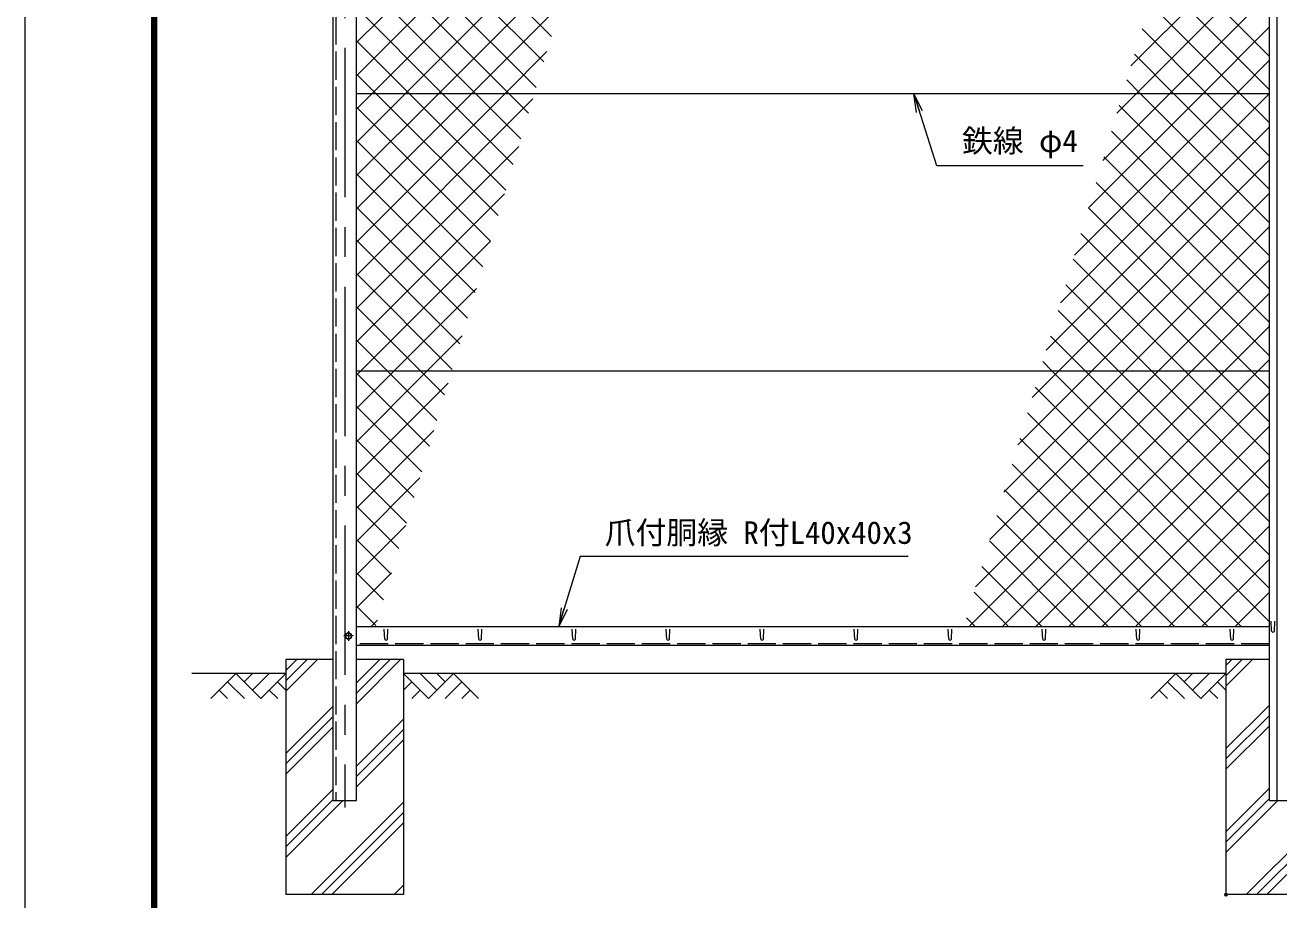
# Model space of a CAD drawing. Units: millimetres, scale not verified. Extents: x -4200 to 4200, y -2970 to 2970.
# Drawn here: x -4200 to -1532, y -623 to 1237 of the extents above; entities that cross this region are included whole.
import ezdxf
from ezdxf.enums import TextEntityAlignment as Align

# ---------------------------------------------------------------- set-up
doc = ezdxf.new("R2010")
doc.units = ezdxf.units.MM
doc.header["$LTSCALE"] = 10
doc.header["$PDMODE"] = 32
doc.header["$PDSIZE"] = 5
doc.linetypes.add('DASHED', pattern=[7.5, 6, -1.5])
doc.linetypes.add('USER1', pattern=[50.8, 31.75, -6.35, 6.35, -6.35])
for name, color, linetype, lineweight in [('0-0_D-STR1', 1, 'Continuous', 18), ('0-1_D-BMK', 2, 'USER1', 13), ('0-3_D-STR3', 3, 'Continuous', 13), ('0-4_D-BGD', 7, 'Continuous', 18), ('0-5_D-STR4', 7, 'Continuous', 18), ('0-6_D-DCR-HCH', 7, 'Continuous', 13), ('0-7_0', 7, 'Continuous', 18), ('0-A_D-STR2', 7, 'Continuous', 13), ('0-B_D-STR-TXT', 7, 'Continuous', 13), ('0-C_D-TTL', 7, 'Continuous', 18)]:
    doc.layers.add(name, color=color, linetype=linetype, lineweight=lineweight)
doc.layers.add('0-8_Defpoints', color=7, linetype='Continuous')
doc.styles.add('ＭＳ ゴシック', font='')
doc.styles.get('ＭＳ ゴシック').set_extended_font_data('MS Gothic')

# ---------------------------------------------------------------- blocks, each defined once
blk = doc.blocks.new('_Open')
at = {"layer": '0-7_0'}
blk.add_line((-10, 1.667), (0, 0), dxfattribs=at)
blk.add_lwpolyline([(-10, -1.667), (0, 0), (-10, 0)], dxfattribs=at)

msp = doc.modelspace()

# ---------------------------------------------------------------- linework, layer by layer
at = {"layer": '0-0_D-STR1'}
for p, q in [((-3544.9, 2156), (-3544.9, -411.84)), ((-3494.9, -411.84), (-3494.9, 2156)), ((-1552.4, -411.84), (-1552.4, 2156)), ((-1535.9, -411.84), (-1535.9, 2156)), ((-3494.9, -41.84), (-1552.4, -41.84)), ((-3434.9, -68.71), (-3435.65, -47.21)), ((-3428.9, -68.71), (-3428.15, -47.21)), ((-3234.9, -68.71), (-3235.65, -47.21)), ((-3228.9, -68.71), (-3228.15, -47.21)), ((-3034.9, -68.71), (-3035.65, -47.21)), ((-3028.9, -68.71), (-3028.15, -47.21)), ((-2834.9, -68.71), (-2835.65, -47.21)), ((-2828.9, -68.71), (-2828.15, -47.21)), ((-2634.9, -68.71), (-2635.65, -47.21)), ((-2628.9, -68.71), (-2628.15, -47.21)), ((-2434.9, -68.71), (-2435.65, -47.21)), ((-2428.9, -68.71), (-2428.15, -47.21)), ((-2234.9, -68.71), (-2235.65, -47.21)), ((-2228.9, -68.71), (-2228.15, -47.21)), ((-2034.9, -68.71), (-2035.65, -47.21)), ((-2028.9, -68.71), (-2028.15, -47.21)), ((-1834.9, -68.71), (-1835.65, -47.21)), ((-1828.9, -68.71), (-1828.15, -47.21)), ((-1634.9, -68.71), (-1635.65, -47.21)), ((-1628.9, -68.71), (-1628.15, -47.21)), ((-1547.9, -51.5), (-1548.65, -30)), ((-1541.9, -51.5), (-1541.15, -30)), ((-1552.4, -81.84), (-3494.9, -81.84)), ((-3544.9, -411.84), (-3494.9, -411.84)), ((-1552.4, -411.84), (-1487.4, -411.84))]:
    msp.add_line(p, q, dxfattribs=at)
at = {"layer": '0-0_D-STR1', "linetype": 'DASHED'}
for p, q in [((-3538.9, 2156), (-3538.9, -411.84)), ((-1552.4, -78.84), (-3494.9, -78.84))]:
    msp.add_line(p, q, dxfattribs=at)
at = {"layer": '0-0_D-STR1'}
for centre in [(-1544.9, -50.25), (-3431.9, -67.46), (-3231.9, -67.46), (-3031.9, -67.46), (-2831.9, -67.46), (-2631.9, -67.46), (-2431.9, -67.46), (-2231.9, -67.46), (-2031.9, -67.46), (-1831.9, -67.46), (-1631.9, -67.46)]:
    msp.add_arc(centre, 3.25, 202.61986, 337.38014, dxfattribs=at)
at = {"layer": '0-1_D-BMK'}
for p, q in [((-3519.9, 2204.78), (-3519.9, -426.84)), ((-3511.9, -51.84), (-3511.9, -71.84)), ((-3501.9, -61.84), (-3521.9, -61.84))]:
    msp.add_line(p, q, dxfattribs=at)
at = {"layer": '0-3_D-STR3'}
for p, q in [((-1552.4, 1091.41), (-3494.9, 1091.41)), ((-1552.4, 501.41), (-3494.9, 501.41))]:
    msp.add_line(p, q, dxfattribs=at)
msp.add_lwpolyline([(-3505.4, -58.09), (-3511.9, -54.33), (-3518.4, -58.09), (-3518.4, -65.59), (-3511.9, -69.34), (-3505.4, -65.59)], close=True, dxfattribs=at)
msp.add_circle((-3511.9, -61.84), 6.25, dxfattribs=at)
at = {"layer": '0-4_D-BGD'}
for p, q in [((-3644.9, -141.84), (-3844.9, -141.84)), ((-1644.9, -141.84), (-3394.9, -141.84))]:
    msp.add_line(p, q, dxfattribs=at)
at = {"layer": '0-5_D-STR4'}
for p, q in [((-3644.9, -111.84), (-3644.9, -611.84)), ((-3544.9, -111.84), (-3644.9, -111.84)), ((-3394.9, -111.84), (-3494.9, -111.84)), ((-3394.9, -111.84), (-3394.9, -611.84)), ((-1644.9, -111.84), (-1644.9, -611.84)), ((-1552.4, -111.84), (-1644.9, -111.84)), ((-3394.9, -611.84), (-3644.9, -611.84)), ((-1394.9, -611.84), (-1644.9, -611.84))]:
    msp.add_line(p, q, dxfattribs=at)
at = {"layer": '0-6_D-DCR-HCH'}
for p, q in [((-3644.9, -179.08), (-3577.66, -111.84)), ((-3644.9, -156.98), (-3599.75, -111.84)), ((-3644.9, -134.89), (-3621.85, -111.84)), ((-3494.9, -205.86), (-3400.88, -111.84)), ((-3494.9, -183.76), (-3422.98, -111.84)), ((-3494.9, -161.66), (-3445.07, -111.84)), ((-1644.9, -168.62), (-1588.11, -111.84)), ((-1644.9, -146.53), (-1610.21, -111.84)), ((-1644.9, -124.43), (-1632.31, -111.84)), ((-3751.32, -141.84), (-3804.53, -195.05)), ((-3769.06, -159.58), (-3733.42, -195.05)), ((-3751.32, -141.84), (-3698.11, -195.05)), ((-3733.58, -159.58), (-3715.85, -141.84)), ((-3715.85, -177.31), (-3680.37, -141.84)), ((-3698.11, -195.05), (-3644.9, -141.84)), ((-3662.63, -159.58), (-3644.9, -177.23)), ((-3341.69, -195.05), (-3394.9, -141.84)), ((-3377.16, -159.58), (-3394.9, -177.23)), ((-3323.95, -177.31), (-3359.42, -141.84)), ((-3288.47, -141.84), (-3341.69, -195.05)), ((-3306.12, -159.67), (-3323.95, -141.84)), ((-3270.74, -159.58), (-3306.37, -195.05)), ((-3288.47, -141.84), (-3235.26, -195.05)), ((-1751.32, -141.84), (-1804.53, -195.05)), ((-1769.06, -159.58), (-1733.42, -195.05)), ((-1751.32, -141.84), (-1698.11, -195.05)), ((-1733.58, -159.58), (-1715.85, -141.84)), ((-1715.85, -177.31), (-1680.37, -141.84)), ((-1698.11, -195.05), (-1644.9, -141.84)), ((-1662.63, -159.58), (-1644.9, -177.23)), ((-3786.8, -177.31), (-3768.98, -195.05)), ((-3680.37, -177.31), (-3662.55, -195.05)), ((-3359.42, -177.31), (-3377.24, -195.05)), ((-3253, -177.31), (-3270.82, -195.05)), ((-1786.8, -177.31), (-1768.98, -195.05)), ((-1680.37, -177.31), (-1662.55, -195.05)), ((-3644.9, -311.66), (-3544.9, -211.66)), ((-1644.9, -301.21), (-1552.4, -208.71)), ((-3644.9, -333.76), (-3544.9, -233.76)), ((-3494.9, -338.44), (-3394.9, -238.44)), ((-1644.9, -323.3), (-1552.4, -230.8)), ((-3644.9, -355.86), (-3544.9, -255.86)), ((-3494.9, -360.54), (-3394.9, -260.54)), ((-1644.9, -345.4), (-1552.4, -252.9)), ((-3494.9, -382.63), (-3394.9, -282.63)), ((-3644.9, -488.44), (-3544.9, -388.44)), ((-1644.9, -477.98), (-1552.4, -385.48)), ((-3644.9, -510.54), (-3544.9, -410.54)), ((-3644.9, -532.63), (-3524.1, -411.84)), ((-3591.52, -611.84), (-3394.9, -415.22)), ((-1644.9, -500.08), (-1552.4, -407.58)), ((-1644.9, -522.18), (-1534.56, -411.84)), ((-1601.98, -611.84), (-1394.9, -404.76)), ((-3569.42, -611.84), (-3394.9, -437.31)), ((-1579.88, -611.84), (-1394.9, -426.86)), ((-1557.78, -611.84), (-1394.9, -448.95)), ((-3547.33, -611.84), (-3394.9, -459.41)), ((-3414.74, -611.84), (-3394.9, -591.99))]:
    msp.add_line(p, q, dxfattribs=at)
at = {"layer": '0-8_Defpoints'}
msp.add_point((-1644.9, -611.84), dxfattribs=at)
at = {"layer": '0-A_D-STR2'}
for p, q in [((-3494.9, 1199.93), (-3026.66, 1668.16)), ((-3080.01, 1213.31), (-3494.9, 1628.2)), ((-3461.99, 1091.41), (-2969.52, 1583.88)), ((-3096.25, 1158.84), (-3494.9, 1557.49)), ((-3112.49, 1104.37), (-3494.9, 1486.78)), ((-3391.28, 1091.41), (-2999.56, 1483.13)), ((-1847.1, 1150.67), (-1552.4, 1445.37)), ((-3170.24, 1091.41), (-3494.9, 1416.07)), ((-1552.4, 1170.62), (-1774.83, 1393.05)), ((-3320.57, 1091.41), (-3029.6, 1382.38)), ((-1835.65, 1091.41), (-1552.4, 1374.66)), ((-3240.95, 1091.41), (-3494.9, 1345.36)), ((-1552.4, 1099.91), (-1791.07, 1338.58)), ((-3249.86, 1091.41), (-3059.63, 1281.63)), ((-1614.61, 1091.41), (-1807.31, 1284.11)), ((-1764.93, 1091.41), (-1552.4, 1303.95)), ((-3311.66, 1091.41), (-3494.9, 1274.64)), ((-1685.32, 1091.41), (-1823.55, 1229.64)), ((-1694.22, 1091.41), (-1552.4, 1233.24)), ((-3382.37, 1091.41), (-3494.9, 1203.93)), ((-3179.15, 1091.41), (-3089.67, 1180.89)), ((-1756.03, 1091.41), (-1839.79, 1175.17)), ((-1623.51, 1091.41), (-1552.4, 1162.53)), ((-3453.09, 1091.41), (-3494.9, 1133.22)), ((-1826.74, 1091.41), (-1856.03, 1120.7)), ((-3494.9, 1058.5), (-3461.99, 1091.41)), ((-3494.9, 987.79), (-3391.28, 1091.41)), ((-3494.9, 917.08), (-3320.57, 1091.41)), ((-3494.9, 846.37), (-3249.86, 1091.41)), ((-3494.9, 775.66), (-3179.15, 1091.41)), ((-3494.9, 704.95), (-3119.71, 1080.14)), ((-3193.69, 832.01), (-3453.09, 1091.41)), ((-3177.45, 886.49), (-3382.37, 1091.41)), ((-3161.21, 940.96), (-3311.66, 1091.41)), ((-3144.97, 995.43), (-3240.95, 1091.41)), ((-3128.73, 1049.9), (-3170.24, 1091.41)), ((-1997.29, 646.93), (-1552.8, 1091.41)), ((-1967.25, 747.68), (-1623.51, 1091.41)), ((-1937.21, 848.42), (-1694.22, 1091.41)), ((-1907.17, 949.17), (-1764.93, 1091.41)), ((-1877.13, 1049.92), (-1835.65, 1091.41)), ((-1552.4, 817.07), (-1826.74, 1091.41)), ((-1552.4, 887.78), (-1756.03, 1091.41)), ((-1552.4, 958.49), (-1685.32, 1091.41)), ((-1552.4, 1029.2), (-1614.61, 1091.41)), ((-1552.8, 1091.41), (-1552.4, 1091.82)), ((-3209.93, 777.54), (-3494.9, 1062.51)), ((-1552.4, 746.36), (-1872.27, 1066.23)), ((-2027.33, 546.18), (-1552.4, 1021.11)), ((-3226.17, 723.07), (-3494.9, 991.8)), ((-1552.4, 675.65), (-1888.51, 1011.76)), ((-3494.9, 634.24), (-3149.75, 979.39)), ((-2001.38, 501.41), (-1552.4, 950.39)), ((-1552.4, 604.94), (-1904.75, 957.29)), ((-3242.41, 668.6), (-3494.9, 921.09)), ((-1552.4, 534.23), (-1920.99, 902.82)), ((-3494.9, 563.53), (-3179.79, 878.64)), ((-1930.67, 501.41), (-1552.4, 879.68)), ((-3258.65, 614.13), (-3494.9, 850.38)), ((-1590.29, 501.41), (-1937.23, 848.35)), ((-1859.96, 501.41), (-1552.4, 808.97)), ((-3274.89, 559.66), (-3494.9, 779.67)), ((-3486.31, 501.41), (-3209.83, 777.89)), ((-1661, 501.41), (-1953.47, 793.88)), ((-1731.71, 501.41), (-1969.71, 739.41)), ((-1789.25, 501.41), (-1552.4, 738.26)), ((-3291.13, 505.19), (-3494.9, 708.96)), ((-3415.59, 501.41), (-3239.86, 677.14)), ((-1802.42, 501.41), (-1985.95, 684.94)), ((-1718.54, 501.41), (-1552.4, 667.55)), ((-3358.06, 501.41), (-3494.9, 638.25)), ((-1873.14, 501.41), (-2002.19, 630.47)), ((-1647.83, 501.41), (-1552.4, 596.84)), ((-3428.77, 501.41), (-3494.9, 567.54)), ((-3344.88, 501.41), (-3269.9, 576.39)), ((-1943.85, 501.41), (-2018.43, 576)), ((-2014.56, 501.41), (-2034.67, 521.53)), ((-1577.12, 501.41), (-1552.4, 526.13)), ((-3494.9, 492.82), (-3486.31, 501.41)), ((-3494.9, 422.11), (-3415.59, 501.41)), ((-3494.9, 351.4), (-3344.88, 501.41)), ((-3339.85, 341.78), (-3494.9, 496.83)), ((-3323.61, 396.25), (-3428.77, 501.41)), ((-3307.37, 450.72), (-3358.06, 501.41)), ((-2191.08, -41.84), (-1647.83, 501.41)), ((-2177.52, 42.43), (-1718.54, 501.41)), ((-2147.48, 143.18), (-1789.25, 501.41)), ((-2120.37, -41.84), (-1577.12, 501.41)), ((-2117.44, 243.93), (-1859.96, 501.41)), ((-2087.4, 344.68), (-1930.67, 501.41)), ((-2057.36, 445.43), (-2001.38, 501.41)), ((-1552.4, 39.25), (-2014.56, 501.41)), ((-1552.4, 109.96), (-1943.85, 501.41)), ((-1552.4, 180.67), (-1873.14, 501.41)), ((-1552.4, 251.38), (-1802.42, 501.41)), ((-1552.4, 322.09), (-1731.71, 501.41)), ((-1552.4, 392.81), (-1661, 501.41)), ((-1552.4, 463.52), (-1590.29, 501.41)), ((-3494.9, 280.69), (-3299.94, 475.64)), ((-1552.4, -31.46), (-2050.91, 467.06)), ((-2049.66, -41.84), (-1552.4, 455.42)), ((-3356.09, 287.31), (-3494.9, 426.12)), ((-1612.73, -41.84), (-2067.16, 412.59)), ((-3494.9, 209.98), (-3329.98, 374.89)), ((-1978.95, -41.84), (-1552.4, 384.71)), ((-3372.33, 232.84), (-3494.9, 355.41)), ((-1683.44, -41.84), (-2083.4, 358.12)), ((-1754.15, -41.84), (-2099.64, 303.65)), ((-1908.24, -41.84), (-1552.4, 314)), ((-3388.57, 178.37), (-3494.9, 284.7)), ((-3494.9, 139.27), (-3360.02, 274.15)), ((-1824.86, -41.84), (-2115.88, 249.18)), ((-1837.52, -41.84), (-1552.4, 243.29)), ((-3404.81, 123.9), (-3494.9, 213.98)), ((-1895.57, -41.84), (-2132.12, 194.71)), ((-3494.9, 68.55), (-3390.06, 173.4)), ((-1766.81, -41.84), (-1552.4, 172.58)), ((-3421.05, 69.43), (-3494.9, 143.27)), ((-1966.28, -41.84), (-2148.36, 140.24)), ((-2036.99, -41.84), (-2164.6, 85.77)), ((-1696.1, -41.84), (-1552.4, 101.87)), ((-3494.9, -2.16), (-3420.09, 72.65)), ((-3437.29, 14.96), (-3494.9, 72.56)), ((-2107.7, -41.84), (-2180.84, 31.3)), ((-1625.39, -41.84), (-1552.4, 31.16)), ((-3453.53, -39.51), (-3494.9, 1.85)), ((-2178.41, -41.84), (-2197.08, -23.18)), ((-3463.87, -41.84), (-3450.13, -28.1)), ((-1554.68, -41.84), (-1552.4, -39.55))]:
    msp.add_line(p, q, dxfattribs=at)
msp.add_lwpolyline([(-3494.9, 1129.22), (-2955.95, 1668.16), (-2939.48, 1684.63)], dxfattribs=at)
at = {"layer": '0-B_D-STR-TXT'}
for points in [[(-1949.01, 937.78), (-2260.34, 937.78), (-2308.43, 1089.5)], [(-2320.77, 107.03), (-3018.65, 107.03), (-3064.01, -39.93)]]:
    msp.add_lwpolyline(points, dxfattribs=at)
at = {"layer": '0-C_D-TTL', "color": 2}
msp.add_lwpolyline([(-4200, 2970), (4200, 2970), (4200, -2970), (-4200, -2970)], close=True, dxfattribs=at)
at = {"layer": '0-C_D-TTL'}
for points in [[(-3930, 2750), (3930, 2750), (3930, -2750), (-3930, -2750)], [(-3927.5, 2747.5), (3927.5, 2747.5), (3927.5, -2747.5), (-3927.5, -2747.5)], [(-3925, 2745), (3925, 2745), (3925, -2745), (-3925, -2745)], [(-3922.5, 2742.5), (3922.5, 2742.5), (3922.5, -2742.5), (-3922.5, -2742.5)], [(-3920, 2740), (3920, 2740), (3920, -2740), (-3920, -2740)]]:
    msp.add_lwpolyline(points, close=True, dxfattribs=at)

# ---------------------------------------------------------------- block references
at = {"layer": '0-B_D-STR-TXT', "xscale": 4, "yscale": 4}
for p, rotation in [((-2309.04, 1091.41), 107.58773), ((-3064.6, -41.84), 252.84683)]:
    msp.add_blockref('_Open', p, dxfattribs=dict(at, rotation=rotation))

# ---------------------------------------------------------------- texts
at = {"layer": '0-B_D-STR-TXT', "style": 'ＭＳ ゴシック'}
for s, p in [('鉄線 φ4', (-2206.62, 952.65)), ('爪付胴縁 R付L40x40x3', (-2966.71, 119.61))]:
    msp.add_text(s, height=48.09, dxfattribs=at).set_placement(p, align=Align.BOTTOM_LEFT)

doc.saveas('drawing.dxf')
